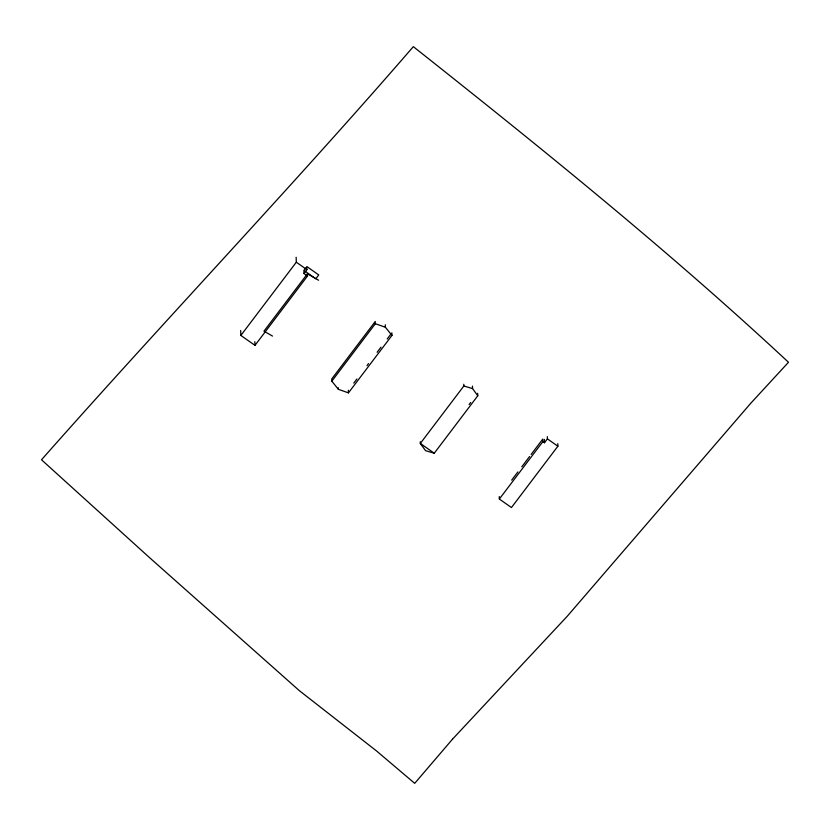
<?xml version="1.0" encoding="UTF-8"?>
<svg xmlns="http://www.w3.org/2000/svg" width="830" height="830" viewBox="0 0 830 830"><rect width="100%" height="100%" fill="white"/><g stroke="black" fill="none" stroke-linecap="round" stroke-linejoin="round"><path stroke-width="1.25" d="M318.585 280.239L307.432 273.786L307.505 276.006L254.976 345.373L240.856 335.445L296.32 262.207L296.144 257.248M306.073 267.488L303.873 270.393L303.988 273.526L307.505 276.006M303.988 273.526L306.913 269.657L306.799 266.523L318.741 274.927L315.815 278.787L304.838 271.068M263.919 331.232L307.432 273.786M331.824 381.167L375.326 323.721L375.243 321.501L331.741 378.947L331.824 381.167L338.381 389.332L348.444 392.86L391.957 335.424L391.853 332.82M353.788 383.076L356.9 378.978M366.995 365.646L368.551 363.592M377.1 352.304L380.98 347.179M387.195 338.972L391.086 333.847M463.773 384.259L463.835 386.002L420.333 443.438L425.541 450.659L434.256 453.232L477.758 395.796L477.665 393.275M469.126 404.563L470.672 402.509M511.695 480.114L517.91 471.907M521.8 466.782L529.571 456.521M531.117 454.467L542.768 439.08L542.862 441.602L499.359 499.038L511.446 507.545L557.874 446.229L557.781 443.656M542.862 441.602L544.48 442.732L547.406 438.863L547.323 436.622M463.835 386.002L472.561 388.575L477.758 395.796M375.326 323.721L385.4 327.248L391.957 335.424M296.32 262.207L306.913 269.657M547.406 438.863L557.874 446.229M434.256 453.232L420.333 443.438L420.271 441.705M544.356 439.361L544.48 442.732M499.266 496.527L499.359 499.038M472.467 386.106L472.561 388.575M385.307 324.8L385.4 327.248M348.351 390.266L348.444 392.86M338.318 387.724L338.381 389.332M254.831 341.659L254.976 345.373M240.669 330.485L240.856 335.445M264.967 331.793A93.282 19.339 37.1 0 1 272.499 336.088M452.443 739.25L414.71 783.344L376.53 750.953L299.36 690.674L149.545 557.646L41.5 459.779C164.143 320.899 292.098 186.802 413.33 46.656C541.451 148.145 668.793 250.836 788.5 362.274L750.631 403.401L567.129 616.389L452.443 739.25"/></g></svg>
